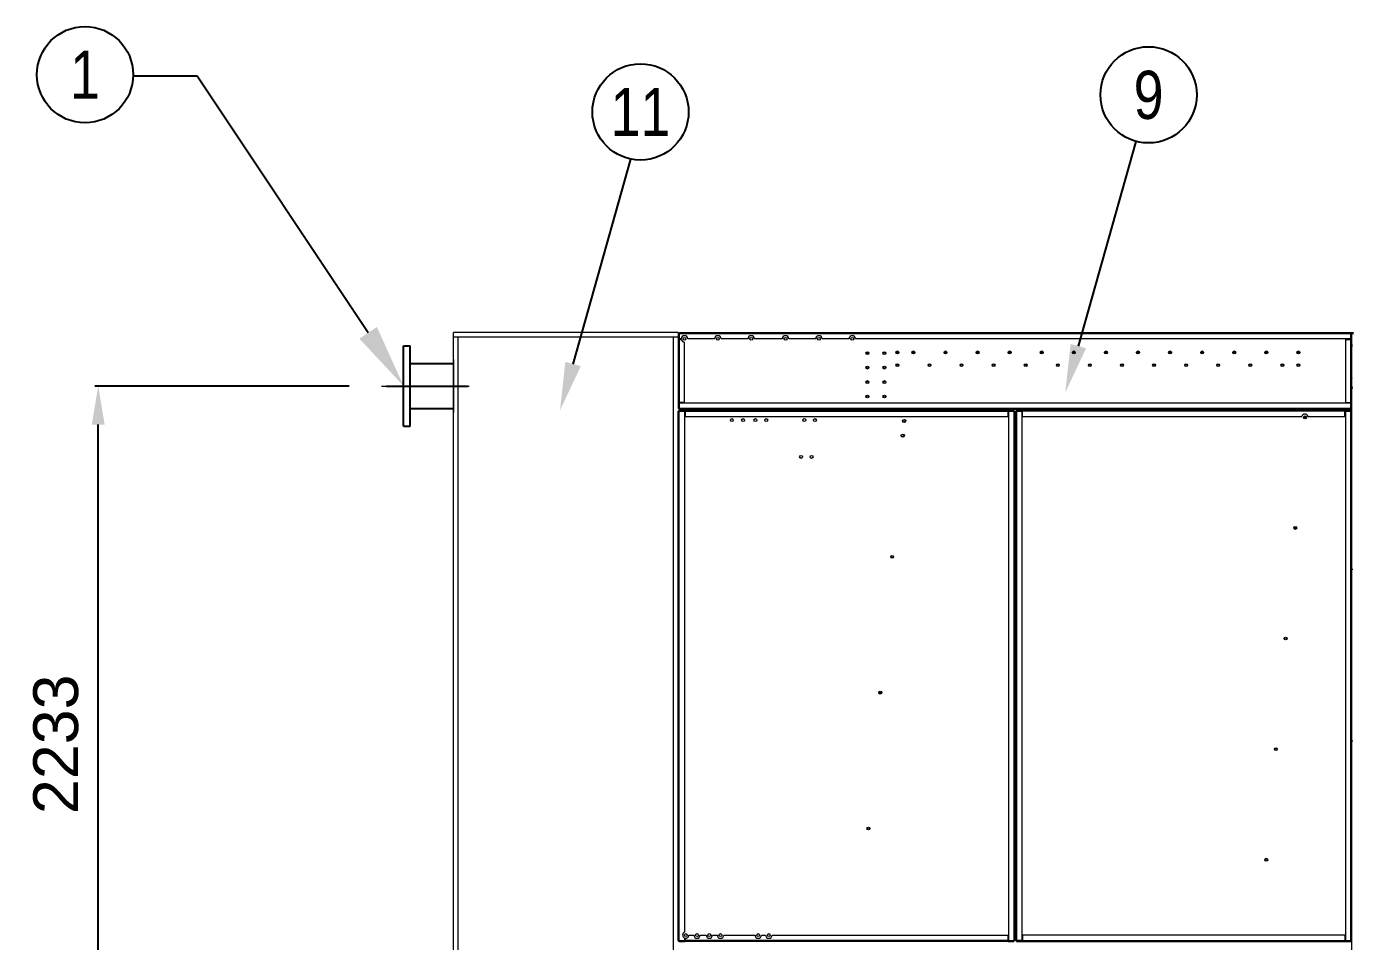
# Model space of a CAD drawing. Header units: millimetres. Extents: x -17070 to 46266, y -291348 to 34996.
# Drawn here: x 25421 to 29554, y 22286 to 25137 of the extents above; entities that cross this region are included whole.
import ezdxf
from ezdxf import colors
from ezdxf.entities.mleader import LeaderData, LeaderLine
from ezdxf.enums import TextEntityAlignment as Align
from ezdxf.math import Vec2, Vec3

# ---------------------------------------------------------------- set-up
doc = ezdxf.new("R2010")
doc.units = ezdxf.units.MM
doc.linetypes.add('CENTER', pattern=[2, 1.25, -0.25, 0.25, -0.25])
for name, color, linetype in [('1', 1, 'CENTER'), ('3', 7, 'Continuous'), ('center', 1, 'CENTER'), ('냉각탑_dim', 1, 'Continuous'), ('냉각탑_text', 3, 'Continuous')]:
    doc.layers.add(name, color=color, linetype=linetype)
doc.styles.get("Standard").update_dxf_attribs({"font": 'arial.ttf'})
doc.dimstyles.new('1.40', dxfattribs={"dimscale": 20, "dimtxt": 1.5, "dimasz": 1, "dimexe": 0.5, "dimexo": 0.5, "dimgap": 0.5, "dimtad": 1, "dimdec": 0, "dimzin": 0, "dimdsep": 46, "dimtxsty": 'Standard', "dimcen": 0, "dimclrd": 2, "dimclre": 2, "dimclrt": 3, "dimadec": 0, "dimazin": 0, "dimtfac": 1, "dimtdec": 0, "dimtmove": 0, "dimatfit": 0, "dimfxl": 1, "dimtolj": 1, "dimtzin": 0, "dimlwd": -1, "dimlwe": -1, "dimarcsym": 0})

# ---------------------------------------------------------------- blocks, each defined once
blk = doc.blocks.new('*D618')
at = {"color": 2, "transparency": 16777216}
for p, q in [((26426.7, 24016.6), (25634.2, 24016.6)), ((25644.2, 21903.6), (25644.2, 23896.6)), ((26651.6, 21783.6), (25634.2, 21783.6))]:
    blk.add_line(p, q, dxfattribs=at)
for points in [[(25624.2, 23896.6), (25664.2, 23896.6), (25644.2, 24016.6)], [(25624.2, 21903.6), (25664.2, 21903.6), (25644.2, 21783.6)]]:
    blk.add_solid(points, dxfattribs=at)
at = {"layer": 'Defpoints', "color": 0, "transparency": 16777216}
for p in [(25644.2, 24016.6), (26526.7, 24016.6), (26751.6, 21783.6)]:
    blk.add_point(p, dxfattribs=at)
at = {"color": 3, "lineweight": 5, "transparency": 16777216, "insert": (25512.6, 22900.1), "char_height": 140, "attachment_point": 5, "rotation": 90}
blk.add_mtext('\\A1;2233', dxfattribs=at)
blk = doc.blocks.new('1')
at = {"color": 0, "lineweight": 20}
for p, q in [((27451.6, 24183.6), (26751.6, 24183.6)), ((26751.6, 21783.6), (26751.6, 24183.6)), ((27451.6, 24183.6), (27451.6, 24180.1)), ((27451.6, 24168.6), (26751.6, 24168.6)), ((26766.6, 21783.6), (26766.6, 24168.6)), ((26751.6, 24099.2), (26751.6, 23934))]:
    blk.add_line(p, q, dxfattribs=at)
at = {"color": 7, "lineweight": 20, "ltscale": 0.001111}
for p, q in [((27453.6, 24180.1), (27451.6, 24180.1)), ((29551.6, 24180.1), (29549.6, 24180.1)), ((27455.1, 24163.6), (27455.1, 24161.6)), ((29551.6, 24144.7), (29553.6, 24144.7)), ((29551.6, 24141.6), (29553.6, 24141.6)), ((27451.6, 23947.1), (27453.6, 23947.1)), ((27455.1, 23965.6), (27455.1, 23963.6)), ((28008.1, 23943.6), (28008.1, 23941.6)), ((28012.6, 23941.6), (28012.6, 23943.6)), ((28014.6, 23941.6), (28014.6, 23943.6)), ((28016.6, 23943.6), (28016.6, 23941.6)), ((28020.1, 23943.6), (28020.1, 23941.6)), ((28116.1, 23943.6), (28116.1, 23941.6)), ((28119.6, 23943.6), (28119.6, 23941.6)), ((29549.6, 23947.1), (29551.6, 23947.1))]:
    blk.add_line(p, q, dxfattribs=at)
at = {"color": 7, "lineweight": 20, "ltscale": 0.010278}
for p, q in [((27451.6, 24180.1), (27451.6, 24161.6)), ((27453.6, 24161.6), (27453.6, 24180.1)), ((29548.1, 24161.6), (29548.1, 24180.1)), ((29549.6, 24180.1), (29549.6, 24161.6)), ((29551.6, 24161.6), (29551.6, 24180.1)), ((27451.6, 23965.6), (27451.6, 23947.1)), ((27453.6, 23947.1), (27453.6, 23965.6)), ((27473.2, 23941.6), (27454.7, 23941.6)), ((27454.7, 23940), (27473.2, 23940)), ((27454.7, 23938.5), (27473.2, 23938.5)), ((28498.5, 23941.6), (28480, 23941.6)), ((28480, 23940), (28498.5, 23940)), ((28480, 23938.5), (28498.5, 23938.5)), ((28525.2, 23941.6), (28506.7, 23941.6)), ((28506.7, 23940), (28525.2, 23940)), ((28506.7, 23938.5), (28525.2, 23938.5)), ((29548.5, 23941.6), (29530, 23941.6)), ((29530, 23940), (29548.5, 23940)), ((29530, 23938.5), (29548.5, 23938.5)), ((29548.1, 23947.1), (29548.1, 23965.6)), ((29549.6, 23965.6), (29549.6, 23947.1)), ((29551.6, 23947.1), (29551.6, 23965.6)), ((27473.2, 22287.2), (27454.7, 22287.2)), ((27454.7, 22285.6), (27473.2, 22285.6)), ((28498.5, 22287.2), (28480, 22287.2)), ((28480, 22285.6), (28498.5, 22285.6)), ((28525.2, 22287.2), (28506.7, 22287.2)), ((28506.7, 22285.6), (28525.2, 22285.6)), ((29548.5, 22287.2), (29530, 22287.2)), ((29530, 22285.6), (29548.5, 22285.6))]:
    blk.add_line(p, q, dxfattribs=at)
at = {"color": 7, "lineweight": 20, "ltscale": 0.000833333}
for p, q in [((27455.1, 24180.1), (27453.6, 24180.1)), ((29548.1, 24180.1), (29549.6, 24180.1)), ((27455.1, 23947.1), (27453.6, 23947.1)), ((27454.7, 23938.5), (27454.7, 23940)), ((28498.5, 23938.5), (28498.5, 23940)), ((28506.7, 23938.5), (28506.7, 23940)), ((29548.1, 23947.1), (29549.6, 23947.1)), ((29548.5, 23938.5), (29548.5, 23940)), ((27454.7, 22288.7), (27454.7, 22287.2)), ((28498.5, 22288.7), (28498.5, 22287.2)), ((28506.7, 22288.7), (28506.7, 22287.2)), ((29548.5, 22288.7), (29548.5, 22287.2))]:
    blk.add_line(p, q, dxfattribs=at)
at = {"color": 7, "lineweight": 20}
for p, q in [((27455.1, 24183.6), (29548.1, 24183.6)), ((27455.1, 24180.1), (29548.1, 24180.1)), ((29551.6, 21938.7), (29551.6, 24180.5)), ((29548.1, 24163.6), (28004.6, 24163.6)), ((27451.6, 22288.7), (27451.6, 23938.5)), ((27454.7, 22288.7), (27454.7, 23938.5)), ((29548.1, 23963.6), (27455.1, 23963.6)), ((29548.1, 23947.1), (27455.1, 23947.1)), ((29548.1, 23943.6), (27455.1, 23943.6)), ((27471.6, 23938.5), (27471.6, 22314.8)), ((27473.2, 23941.6), (28480, 23941.6)), ((27473.2, 23938.5), (28480, 23938.5)), ((28481.6, 23938.5), (28481.6, 22288.7)), ((28498.5, 23938.5), (28498.5, 22288.7)), ((28501.6, 23938.5), (28501.6, 22288.7)), ((28503.6, 23938.5), (28503.6, 22288.7)), ((28506.7, 23938.5), (28506.7, 22288.7)), ((28523.6, 22288.7), (28523.6, 23938.5)), ((29530, 23941.6), (28525.2, 23941.6)), ((29530, 23938.5), (28525.2, 23938.5)), ((29531.6, 23938.5), (29531.6, 22288.7)), ((29548.5, 22288.7), (29548.5, 23938.5)), ((27473.2, 23921.6), (28480, 23921.6)), ((28480, 22288.7), (27473.2, 22288.7)), ((28480, 22285.6), (27473.2, 22285.6)), ((29530, 22305.6), (28525.2, 22305.6)), ((28525.2, 22288.7), (29530, 22288.7)), ((28525.2, 22285.6), (29530, 22285.6))]:
    blk.add_line(p, q, dxfattribs=at)
at = {"color": 7, "lineweight": 20, "ltscale": 0.001944}
for p, q in [((27455.1, 24180.1), (27455.1, 24183.6)), ((29548.1, 24180.1), (29548.1, 24183.6)), ((27451.6, 24161.6), (27455.1, 24161.6)), ((29551.6, 24161.6), (29548.1, 24161.6)), ((27451.6, 23965.6), (27455.1, 23965.6)), ((27455.1, 23947.1), (27455.1, 23943.6)), ((29551.6, 23965.6), (29548.1, 23965.6)), ((29548.1, 23947.1), (29548.1, 23943.6))]:
    blk.add_line(p, q, dxfattribs=at)
at = {"color": 7, "lineweight": 20, "ltscale": 0.009167}
for p, q in [((27455.1, 24180.1), (27455.1, 24163.6)), ((29548.1, 24163.6), (29548.1, 24180.1)), ((29531.6, 24161.6), (29548.1, 24161.6)), ((27471.6, 23965.6), (27455.1, 23965.6)), ((27455.1, 23963.6), (27455.1, 23947.1)), ((29531.6, 23965.6), (29548.1, 23965.6)), ((29548.1, 23947.1), (29548.1, 23963.6))]:
    blk.add_line(p, q, dxfattribs=at)
at = {"color": 7, "lineweight": 20, "ltscale": 0.004778}
for p, q in [((29548.1, 24183.6), (29556.7, 24183.6)), ((29548.1, 24180.5), (29556.7, 24180.5))]:
    blk.add_line(p, q, dxfattribs=at)
at = {"color": 7, "lineweight": 20, "ltscale": 0.108889}
for p, q in [((27436.6, 24168.6), (27436.6, 21798.6)), ((27451.6, 24161.6), (27451.6, 23965.6)), ((27455.1, 24161.6), (27455.1, 23965.6)), ((29531.6, 24161.6), (29531.6, 23965.6)), ((29548.1, 23965.6), (29548.1, 24161.6)), ((29551.6, 23965.6), (29551.6, 24161.6))]:
    blk.add_line(p, q, dxfattribs=at)
at = {"color": 7, "lineweight": 20, "ltscale": 0.003611}
blk.add_line((27461.6, 24163.6), (27455.1, 24163.6), dxfattribs=at)
at = {"color": 7, "lineweight": 20, "ltscale": 0.003723}
blk.add_line((27455.1, 24161.6), (27461.8, 24161.6), dxfattribs=at)
at = {"color": 7, "lineweight": 20, "ltscale": 0.104444}
blk.add_line((27471.6, 23965.6), (27471.6, 24153.6), dxfattribs=at)
at = {"color": 7, "lineweight": 20, "ltscale": 0.046667}
for p, q in [((27565.6, 24163.6), (27481.6, 24163.6)), ((27669.6, 24163.6), (27585.6, 24163.6)), ((27880.6, 24163.6), (27796.6, 24163.6)), ((27984.6, 24163.6), (27900.6, 24163.6))]:
    blk.add_line(p, q, dxfattribs=at)
at = {"color": 7, "lineweight": 20, "ltscale": 0.048333}
blk.add_line((27776.6, 24163.6), (27689.6, 24163.6), dxfattribs=at)
at = {"color": 7, "lineweight": 20, "ltscale": 0.002887}
blk.add_line((28044.2, 24117.6), (28039, 24117.6), dxfattribs=at)
at = {"lineweight": 5}
blk.add_line((26751.6, 23946.7), (26751.6, 24086.5), dxfattribs=at)
at = {"color": 7, "lineweight": 20, "ltscale": 0.001247}
for p, q in [((29551.6, 24042.3), (29553.6, 24043.4)), ((29553.6, 24013.2), (29551.6, 24012.2)), ((29553.6, 24009.7), (29551.6, 24008.7))]:
    blk.add_line(p, q, dxfattribs=at)
at = {"color": 7, "lineweight": 20, "ltscale": 0.001722}
for p, q in [((27454.7, 23938.5), (27451.6, 23938.5)), ((27473.2, 23938.5), (27473.2, 23941.6)), ((28480, 23938.5), (28480, 23941.6)), ((28498.5, 23938.5), (28501.6, 23938.5)), ((28503.6, 23938.5), (28506.7, 23938.5)), ((28525.2, 23941.6), (28525.2, 23938.5)), ((29530, 23941.6), (29530, 23938.5)), ((29551.6, 23938.5), (29548.5, 23938.5)), ((27454.7, 22288.7), (27451.6, 22288.7)), ((27473.2, 22288.7), (27473.2, 22285.6)), ((28480, 22288.7), (28480, 22285.6)), ((28498.5, 22288.7), (28501.6, 22288.7)), ((28503.6, 22288.7), (28506.7, 22288.7)), ((28525.2, 22285.6), (28525.2, 22288.7)), ((29530, 22285.6), (29530, 22288.7)), ((29551.6, 22288.7), (29548.5, 22288.7))]:
    blk.add_line(p, q, dxfattribs=at)
at = {"color": 7, "lineweight": 20, "ltscale": 0.000888889}
for p, q in [((27454.7, 23941.6), (27454.7, 23940)), ((28498.5, 23940), (28498.5, 23941.6)), ((28506.7, 23941.6), (28506.7, 23940)), ((29548.5, 23940), (29548.5, 23941.6)), ((27454.7, 22287.2), (27454.7, 22285.6)), ((27473.2, 22288.7), (27471.6, 22288.7)), ((28481.6, 22288.7), (28480, 22288.7)), ((28498.5, 22285.6), (28498.5, 22287.2)), ((28506.7, 22287.2), (28506.7, 22285.6)), ((28525.2, 22288.7), (28523.6, 22288.7)), ((29531.6, 22288.7), (29530, 22288.7)), ((29548.5, 22285.6), (29548.5, 22287.2))]:
    blk.add_line(p, q, dxfattribs=at)
at = {"color": 7, "lineweight": 20, "ltscale": 0.009389}
for p, q in [((27471.6, 23938.5), (27454.7, 23938.5)), ((27473.2, 23938.5), (27473.2, 23921.6)), ((28480, 23921.6), (28480, 23938.5)), ((28498.5, 23938.5), (28481.6, 23938.5)), ((28523.6, 23938.5), (28506.7, 23938.5)), ((28525.2, 23921.6), (28525.2, 23938.5)), ((29530, 23921.6), (29530, 23938.5)), ((29531.6, 23938.5), (29548.5, 23938.5)), ((27454.7, 22288.7), (27471.6, 22288.7)), ((28480, 22288.7), (28480, 22305.6)), ((28481.6, 22288.7), (28498.5, 22288.7)), ((28523.6, 22288.7), (28506.7, 22288.7)), ((28525.2, 22305.6), (28525.2, 22288.7)), ((29530, 22305.6), (29530, 22288.7)), ((29531.6, 22288.7), (29548.5, 22288.7))]:
    blk.add_line(p, q, dxfattribs=at)
at = {"color": 7, "lineweight": 20, "ltscale": 0.001115}
for p, q in [((28172.7, 23941.6), (28172.9, 23943.6)), ((28782.9, 23943.6), (28782.7, 23941.6)), ((28782.7, 23941.6), (28782.9, 23943.6)), ((29392.9, 23943.6), (29392.7, 23941.6)), ((29395.8, 23941.6), (29396, 23943.6)), ((29422.4, 23941.6), (29422.6, 23943.6))]:
    blk.add_line(p, q, dxfattribs=at)
at = {"color": 7, "lineweight": 20, "ltscale": 0.483602}
blk.add_line((28525.2, 23921.6), (29395.7, 23921.6), dxfattribs=at)
at = {"color": 7, "lineweight": 20, "ltscale": 0.063895}
blk.add_line((29415, 23921.6), (29530, 23921.6), dxfattribs=at)
at = {"color": 7, "lineweight": 20, "ltscale": 0.001192}
for p, q in [((29553.6, 23446.1), (29551.6, 23445.3)), ((29553.6, 23445), (29551.6, 23444.2))]:
    blk.add_line(p, q, dxfattribs=at)
at = {"color": 7, "lineweight": 20, "ltscale": 0.001281}
for p, q in [((29553.6, 22911), (29551.6, 22909.8)), ((29553.6, 22909.8), (29551.6, 22908.6))]:
    blk.add_line(p, q, dxfattribs=at)
at = {"color": 7, "lineweight": 20, "ltscale": 0.004279}
blk.add_line((27471.6, 22296.4), (27471.6, 22288.7), dxfattribs=at)
at = {"color": 7, "lineweight": 20, "ltscale": 0.003985}
blk.add_line((27473.2, 22295.9), (27473.2, 22288.7), dxfattribs=at)
at = {"color": 7, "lineweight": 20, "ltscale": 0.008333}
for p, q in [((27485.6, 22305.6), (27500.6, 22305.6)), ((27559, 22305.6), (27574, 22305.6))]:
    blk.add_line(p, q, dxfattribs=at)
at = {"color": 7, "lineweight": 20, "ltscale": 0.010222}
blk.add_line((27520.6, 22305.6), (27539, 22305.6), dxfattribs=at)
at = {"color": 7, "lineweight": 20, "ltscale": 0.054101}
blk.add_line((27594, 22305.6), (27691.4, 22305.6), dxfattribs=at)
at = {"color": 7, "lineweight": 20, "ltscale": 0.007333}
blk.add_line((27711.4, 22305.6), (27724.6, 22305.6), dxfattribs=at)
at = {"color": 7, "lineweight": 20, "ltscale": 0.408607}
blk.add_line((27744.6, 22305.6), (28480, 22305.6), dxfattribs=at)
at = {"color": 7, "lineweight": 20}
for centre, radius in [((27471.6, 24163.6), 4.5), ((27575.6, 24163.6), 4.5), ((27679.6, 24163.6), 4.5), ((27786.6, 24163.6), 4.5), ((27890.6, 24163.6), 4.5), ((27994.6, 24163.6), 4.5), ((28041.6, 24119.1), 4.5), ((28041.6, 24119.1), 3), ((28094.6, 24119.1), 4.5), ((28094.6, 24119.1), 3), ((28135.1, 24121.6), 4.5), ((28135.1, 24121.6), 3), ((28185.1, 24121.6), 4.5), ((28185.1, 24121.6), 3), ((28285.1, 24121.6), 4.5), ((28285.1, 24121.6), 3), ((28385.1, 24121.6), 4.5), ((28385.1, 24121.6), 3), ((28485.1, 24121.6), 4.5), ((28485.1, 24121.6), 3), ((28585.1, 24121.6), 4.5), ((28585.1, 24121.6), 3), ((28685.1, 24121.6), 4.5), ((28685.1, 24121.6), 3), ((28785.1, 24121.6), 4.5), ((28785.1, 24121.6), 3), ((28885.1, 24121.6), 4.5), ((28885.1, 24121.6), 3), ((28985.1, 24121.6), 4.5), ((28985.1, 24121.6), 3), ((29085.1, 24121.6), 4.5), ((29085.1, 24121.6), 3), ((29185.1, 24121.6), 4.5), ((29185.1, 24121.6), 3), ((29285.1, 24121.6), 4.5), ((29285.1, 24121.6), 3), ((29385.1, 24121.6), 4.5), ((29385.1, 24121.6), 3), ((28041.6, 24074.1), 4.5), ((28041.6, 24074.1), 3), ((28094.6, 24074.1), 4.5), ((28094.6, 24074.1), 3), ((28135.1, 24081.6), 4.5), ((28135.1, 24081.6), 3), ((28235.1, 24081.6), 4.5), ((28235.1, 24081.6), 3), ((28335.1, 24081.6), 4.5), ((28335.1, 24081.6), 3), ((28435.1, 24081.6), 4.5), ((28435.1, 24081.6), 3), ((28535.1, 24081.6), 4.5), ((28535.1, 24081.6), 3), ((28635.1, 24081.6), 4.5), ((28635.1, 24081.6), 3), ((28735.1, 24081.6), 4.5), ((28735.1, 24081.6), 3), ((28835.1, 24081.6), 4.5), ((28835.1, 24081.6), 3), ((28935.1, 24081.6), 4.5), ((28935.1, 24081.6), 3), ((29035.1, 24081.6), 4.5), ((29035.1, 24081.6), 3), ((29135.1, 24081.6), 4.5), ((29135.1, 24081.6), 3), ((29235.1, 24081.6), 4.5), ((29235.1, 24081.6), 3), ((29335.1, 24081.6), 4.5), ((29335.1, 24081.6), 3), ((29385.1, 24081.6), 4.5), ((29385.1, 24081.6), 3), ((28041.6, 24029.1), 4.5), ((28041.6, 24029.1), 3), ((28094.6, 24029.1), 4.5), ((28094.6, 24029.1), 3), ((28041.6, 23984.1), 4.5), ((28041.6, 23984.1), 3), ((28094.6, 23984.1), 4.5), ((28094.6, 23984.1), 3), ((27619.2, 23910.6), 4.5), ((27654.2, 23910.6), 4.5), ((27692.6, 23910.6), 4.5), ((27726.6, 23910.6), 4.5), ((27845.1, 23910.6), 4.5), ((27878.1, 23910.6), 4.5), ((28156, 23907.8), 5), ((28156, 23907.8), 3.5), ((29405.4, 23919), 4.5), ((29405.4, 23919), 3), ((28152, 23862), 5), ((28152, 23862), 3.5), ((27834.9, 23795.6), 4.5), ((27867.9, 23795.6), 4.5), ((29375.2, 23574.3), 4.5), ((29375.2, 23574.3), 3), ((28119, 23484.5), 4.5), ((28119, 23484.5), 3), ((29345.1, 23229.7), 4.5), ((29345.1, 23229.7), 3), ((28081.9, 23061.1), 4.5), ((28081.9, 23061.1), 3), ((29314.9, 22885), 4.5), ((29314.9, 22885), 3), ((28044.9, 22637.7), 4.5), ((28044.9, 22637.7), 3), ((29284.8, 22540.3), 4.5), ((29284.8, 22540.3), 3), ((27475.6, 22305.6), 4.5), ((27510.6, 22305.6), 4.5), ((27549, 22305.6), 4.5), ((27584, 22305.6), 4.5), ((27701.4, 22305.6), 4.5), ((27734.6, 22305.6), 4.5)]:
    blk.add_circle(centre, radius, dxfattribs=at)
for centre, radius, start, end in [((28020.1, 24180.1), 3.5, 90, 90.2449), ((29395.1, 24180.1), 3.5, 89.7551, 90), ((27471.6, 24163.6), 10, 0, 180), ((27471.6, 24163.6), 10, 191.5372, 270), ((27575.6, 24163.6), 10, 0, 180), ((27679.6, 24163.6), 10, 0, 180), ((27786.6, 24163.6), 10, 0, 180), ((27890.6, 24163.6), 10, 0, 180), ((27994.6, 24163.6), 10, 0, 180), ((29405.4, 23919), 10, 15.1274, 164.8726), ((27455.6, 22289.1), 3.5, 186.5624, 256.3805), ((27455.6, 22289.1), 1.5, 195.4662, 236.673), ((27475.6, 22305.6), 10, 113.1047, 246.8953), ((27475.6, 22305.6), 10, 256.5609, 0), ((27510.6, 22305.6), 10, 180, 0), ((27549, 22305.6), 10, 180, 0), ((27584, 22305.6), 10, 180, 0), ((27701.4, 22305.6), 10, 180, 0), ((27734.6, 22305.6), 10, 180, 0)]:
    blk.add_arc(centre, radius, start, end, dxfattribs=at)
at = {"layer": '1'}
blk.add_line((26542.5, 24016.6), (26798.7, 24016.6), dxfattribs=at)
at = {"layer": '3'}
for p, q in [((26596.1, 23891.6), (26596.1, 24141.6)), ((26596.1, 24141.6), (26616.1, 24141.6)), ((26616.1, 23891.6), (26616.1, 24141.6)), ((26616.1, 24086.5), (26751.6, 24086.5)), ((26616.1, 23946.7), (26751.6, 23946.7)), ((26596.1, 23891.6), (26616.1, 23891.6))]:
    blk.add_line(p, q, dxfattribs=at)
at = {"layer": 'center', "lineweight": 20, "ltscale": 30}
blk.add_line((26526.7, 24016.6), (26800.6, 24016.6), dxfattribs=at)
at = {"layer": '냉각탑_dim', "lineweight": -3}
for points in [[(28723.3, 24134.3), (28658.5, 23996.7), (28675.1, 24147.9)], [(27148.4, 24078.5), (27083.6, 23941), (27100.2, 24092.1)]]:
    blk.add_solid(points, dxfattribs=at)

msp = doc.modelspace()

# ---------------------------------------------------------------- linework, layer by layer
at = {"layer": '냉각탑_dim', "linetype": 'ByBlock', "lineweight": -3}
for points in [[(28699.2, 24141.1), (28879.3, 24779.2)], [(27124.3, 24085.3), (27304.4, 24723.4)]]:
    msp.add_lwpolyline(points, dxfattribs=at)
for centre in [(25603.1, 24987), (28918.1, 24924.1), (27334.5, 24870.8)]:
    msp.add_circle(centre, 150, dxfattribs=at)

# ---------------------------------------------------------------- block references
msp.add_blockref('1', (0, 0))

# ---------------------------------------------------------------- texts
at = {"layer": '냉각탑_text', "width": 0.8}
for s, p in [('1', (25603.1, 24987)), ('9', (28918.1, 24924.1)), ('11', (27334.5, 24870.8))]:
    msp.add_text(s, height=150, dxfattribs=at).set_placement(p, align=Align.MIDDLE_CENTER)

# ---------------------------------------------------------------- dimensions: what is measured, and where the dimension line sits
at = {"lineweight": 5}
dim = msp.add_linear_dim(base=(25644.2, 24016.6), p1=(26751.6, 21783.6), p2=(26526.7, 24016.6), angle=90, dimstyle='1.40', override={"dimtxt": 7, "dimasz": 6, "dimexo": 5, "dimgap": 3}, dxfattribs=at)
dim.commit()
dim.dimension.update_dxf_attribs({"geometry": '*D618', "text_midpoint": (25512.6, 22900.1)})

# ---------------------------------------------------------------- leaders
at = {"layer": '냉각탑_dim', "lineweight": -3}
ml = msp.add_multileader_mtext('Standard', dxfattribs=at)
ml.set_content('')
ml.set_leader_properties(color=256)
ml.build(insert=Vec2(0, 0))
ml.multileader.update_dxf_attribs({"text_right_attachment_type": 6, "dogleg_length": 5, "arrow_head_size": 199.5, "scale": 30})
ctx = ml.context
ctx.base_point, ctx.scale, ctx.char_height, ctx.arrow_head_size, ctx.landing_gap_size, ctx.plane_origin = Vec3(25753, 24982.4), 30, 7.18, 199.5, 3.59, Vec3(26344.9, 24640.6)
ctx.right_attachment, ctx.text_align_type = 6, 2
notes = []
notes.append((ctx, [(0, (1, 1, 0), (25952.5, 24982.4), (-1, 0), 199.5, [(0, [(26596.1, 24016.6)], 0, [])])]))
ctx.mtext, ml.multileader.dxf.content_type = None, 0
for ctx, leaders in notes:
    for number, flags, end, landing, length, lines in leaders:
        leader = LeaderData()
        leader.index, (leader.has_last_leader_line, leader.has_dogleg_vector, leader.attachment_direction) = number, flags
        leader.last_leader_point, leader.dogleg_vector, leader.dogleg_length = Vec3(end), Vec3(landing), length
        for number, points, colour, breaks in lines:
            line = LeaderLine()
            line.index, line.vertices, line.color, line.breaks = number, Vec3.list(points), colors.encode_raw_color(colour), breaks
            leader.lines.append(line)
        ctx.leaders.append(leader)

doc.saveas('drawing.dxf')
